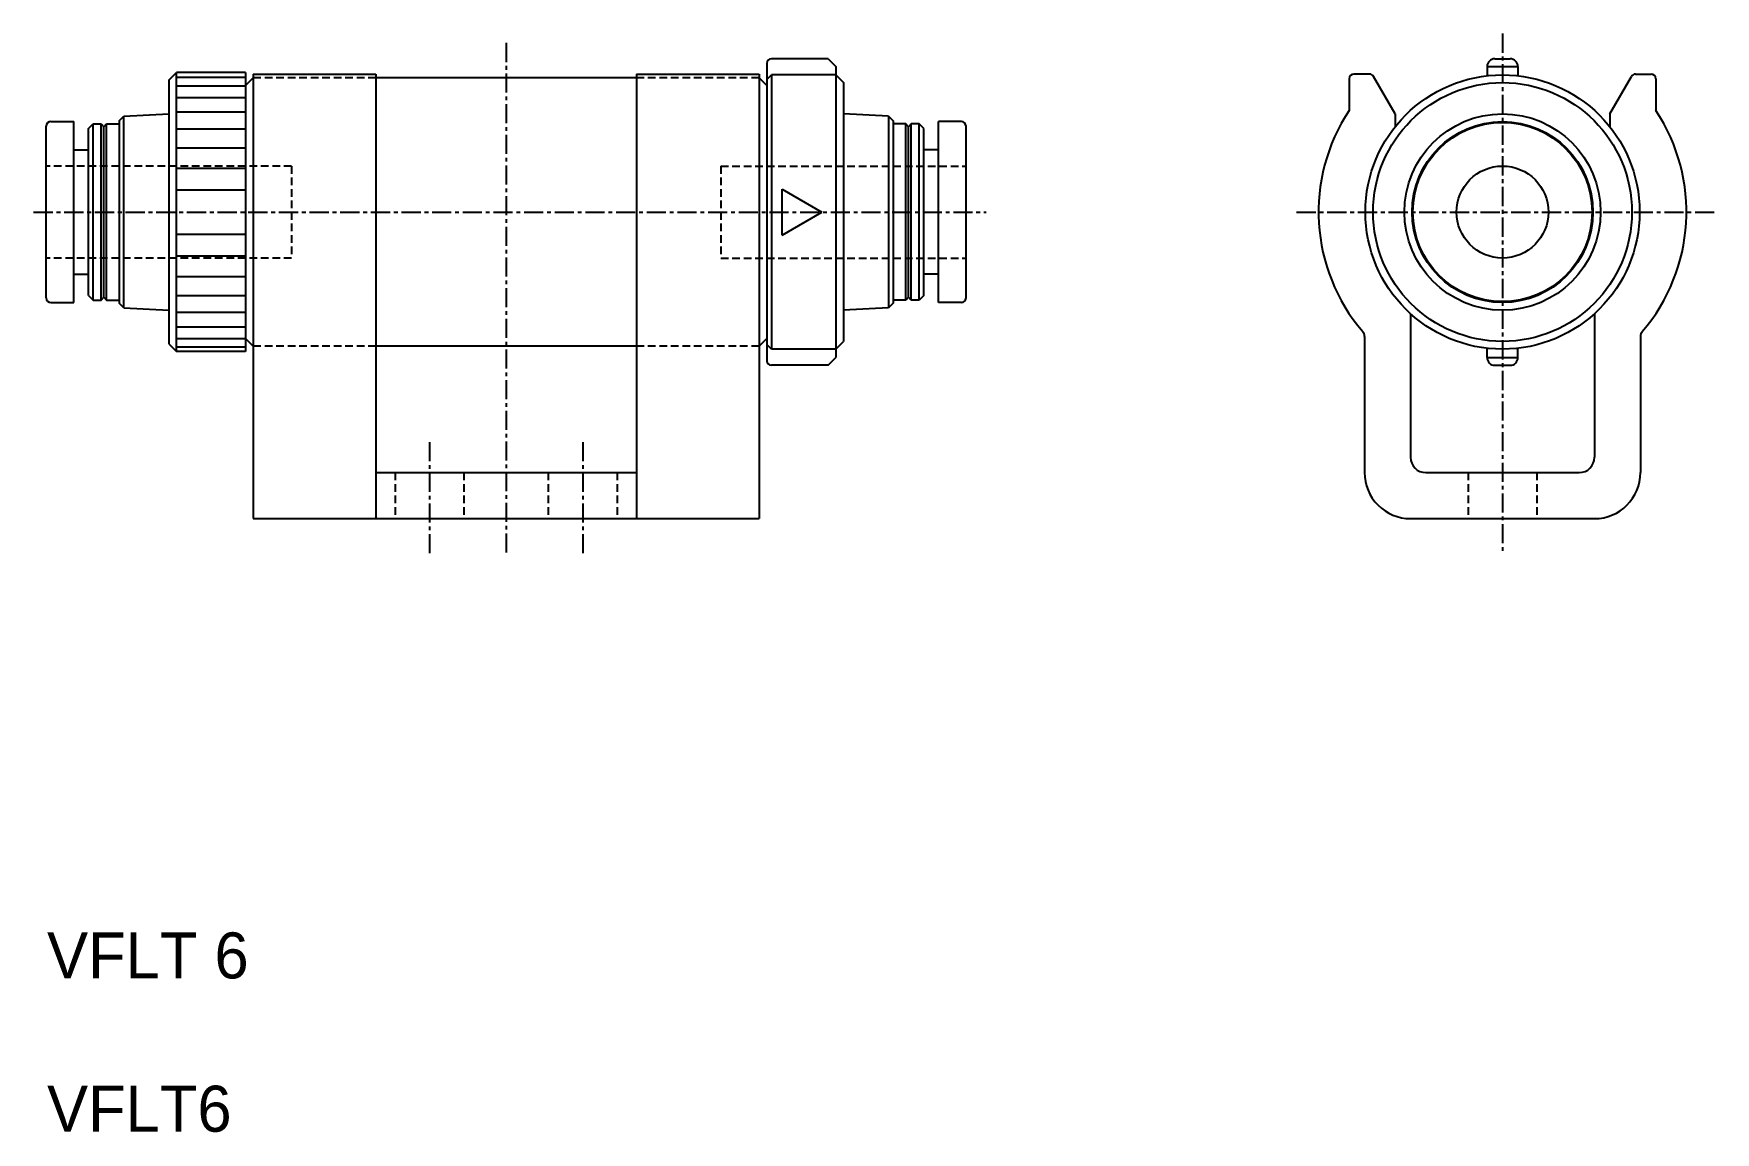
# Model space of a CAD drawing. Extents: x -1 to 109, y 0 to 72.
import ezdxf

# ---------------------------------------------------------------- set-up
doc = ezdxf.new("R2010")
doc.units = 0
doc.linetypes.add('CENTER', pattern=[2, 1.25, -0.25, 0.25, -0.25])
doc.linetypes.add('DASHED', pattern=[0.75, 0.5, -0.25])
doc.layers.get('0').update_dxf_attribs({"linetype": 'CONTINUOUS'})
doc.layers.add('CENTER', color=1, linetype='CENTER')

msp = doc.modelspace()

# ---------------------------------------------------------------- linework, layer by layer
at = {"color": 7, "linetype": 'CONTINUOUS'}
for p, q in [((46.95, 69.700001), (46.95, 50.3)), ((50.95, 70), (47.249999, 70)), ((50.95, 70), (51.45, 69.5)), ((51.45, 69.5), (51.45, 50.5)), ((93.95, 69.5), (95.95, 69.5)), ((93.95, 69.5), (93.95, 68.888195)), ((94.45, 70), (95.45, 70)), ((95.95, 69.5), (95.95, 68.888195)), ((7.95, 68.599998), (8.45, 69.1)), ((7.95, 68.6), (7.95, 51.4)), ((8.45, 50.9), (8.45, 69.1)), ((12.95, 69.1), (8.45, 69.1)), ((8.45, 68.797274), (12.95, 68.797274)), ((8.45, 68.24181), (12.95, 68.24181)), ((12.95, 69.1), (12.95, 50.9)), ((12.95, 68.25), (13.45, 68.75)), ((13.45, 69), (13.45, 40)), ((13.45, 69), (21.45, 69)), ((21.45, 69), (21.45, 40)), ((38.45, 68.75), (21.45, 68.75)), ((38.45, 69), (38.45, 40)), ((38.45, 69), (46.45, 69)), ((46.45, 69), (46.45, 40)), ((46.45, 68.75), (46.95, 68.25)), ((46.950002, 68.644274), (47.250001, 68.944273)), ((47.249999, 68.944271), (47.249999, 51.055728)), ((51.45, 68.944271), (47.249999, 68.944271)), ((51.45, 68.944271), (51.95, 68.444271)), ((51.95, 68.444271), (51.95, 51.555728)), ((84.95, 68.699997), (84.95, 66.633247)), ((86.276797, 69), (85.250003, 69)), ((87.950005, 66.401918), (86.536606, 68.849997)), ((101.950006, 66.401922), (103.363403, 68.849998)), ((103.623203, 69), (104.649997, 69)), ((104.95, 68.699997), (104.95, 66.633247)), ((8.45, 67.483408), (12.95, 67.483408)), ((0.25, 65.9), (1.75, 65.9)), ((1.75, 54.1), (1.75, 65.9)), ((4.7, 65.949999), (5, 66.25)), ((4.7, 65.950001), (4.7, 54.05)), ((5, 66.25), (7.95, 66.401981)), ((5, 53.75), (5, 66.25)), ((8.45, 66.540737), (12.95, 66.540737)), ((54.9, 66.25), (51.95, 66.401981)), ((54.9, 66.25), (54.9, 53.75)), ((54.9, 66.249998), (55.199999, 65.949999)), ((55.200001, 65.950001), (55.200001, 54.05)), ((58.150002, 54.1), (58.150002, 65.9)), ((59.650002, 65.9), (58.150002, 65.9)), ((87.95, 66.401924), (87.95, 65.567764)), ((101.95, 66.401924), (101.95, 65.567764)), ((-0.05, 54.4), (-0.05, 65.6)), ((2.7, 65.449999), (3, 65.75)), ((2.7, 54.55), (2.7, 65.450001)), ((3, 54.25), (3, 65.75)), ((3, 65.75), (3.525, 65.75)), ((3.525, 65.750002), (3.7, 65.550001)), ((3.525, 54.25), (3.525, 65.75)), ((3.7, 65.550001), (3.875, 65.75)), ((3.7, 54.45), (3.7, 65.549999)), ((3.875, 54.25), (3.875, 65.75)), ((3.875, 65.75), (4.7, 65.75)), ((8.45, 65.437014), (12.95, 65.437014)), ((56.025, 65.75), (55.200001, 65.75)), ((56.025, 54.25), (56.025, 65.75)), ((56.200001, 65.550001), (56.025002, 65.750002)), ((56.375, 65.75), (56.199999, 65.549999)), ((56.200001, 54.45), (56.200001, 65.549999)), ((56.375, 54.25), (56.375, 65.75)), ((56.9, 65.75), (56.375, 65.75)), ((57.200001, 65.450001), (56.9, 65.75)), ((56.9, 54.25), (56.9, 65.75)), ((57.200001, 54.55), (57.200001, 65.450001)), ((59.950001, 54.4), (59.950001, 65.6)), ((1.75, 64.049999), (2.7, 64.049999)), ((8.45, 64.199411), (12.95, 64.199411)), ((58.150002, 64.049999), (57.200001, 64.049999)), ((8.45, 62.858408), (12.95, 62.858408)), ((8.45, 61.44702), (12.95, 61.44702)), ((47.954902, 61.5), (50.552978, 60)), ((47.954902, 58.5), (47.954902, 61.5)), ((47.954902, 58.5), (50.552978, 60)), ((8.45, 58.55298), (12.95, 58.55298)), ((8.45, 57.141592), (12.95, 57.141592)), ((1.75, 55.95), (2.7, 55.95)), ((8.45, 55.800588), (12.95, 55.800588)), ((58.150002, 55.95), (57.200001, 55.95)), ((0.25, 54.1), (1.75, 54.1)), ((2.7, 54.549999), (3, 54.25)), ((3, 54.25), (3.525, 54.25)), ((3.525, 54.250001), (3.7, 54.450001)), ((3.7, 54.450001), (3.875, 54.25)), ((3.875, 54.25), (4.7, 54.25)), ((5, 53.750001), (4.7, 54.05)), ((8.45, 54.562986), (12.95, 54.562986)), ((55.200001, 54.05), (54.9, 53.75)), ((56.025, 54.25), (55.200001, 54.25)), ((56.199999, 54.45), (56.025, 54.250001)), ((56.375, 54.25), (56.200001, 54.45)), ((56.9, 54.25), (56.375, 54.25)), ((57.200001, 54.55), (56.900002, 54.250001)), ((59.650002, 54.1), (58.150002, 54.1)), ((5, 53.75), (7.95, 53.598018)), ((8.45, 53.459262), (12.95, 53.459262)), ((54.9, 53.75), (51.95, 53.598018)), ((88.95, 53.366751), (88.95, 44)), ((100.95, 53.366751), (100.95, 44)), ((8.45, 52.516593), (12.95, 52.516593)), ((8.45, 51.758189), (12.95, 51.758189)), ((12.95, 51.750001), (13.45, 51.25)), ((46.95, 51.75), (46.45, 51.25)), ((85.95, 51.875961), (85.95, 43)), ((103.95, 51.875961), (103.95, 43)), ((7.95, 51.400001), (8.45, 50.9)), ((8.45, 51.202727), (12.95, 51.202727)), ((12.95, 50.9), (8.45, 50.9)), ((38.45, 51.25), (21.45, 51.25)), ((47.249999, 51.055728), (46.95, 51.355727)), ((51.45, 51.055728), (47.249999, 51.055728)), ((50.95, 50.000001), (51.45, 50.5)), ((51.45, 51.055728), (51.95, 51.555728)), ((93.95, 50.5), (93.95, 51.111806)), ((93.95, 50.5), (95.95, 50.5)), ((95.95, 50.5), (95.95, 51.111806)), ((50.95, 50), (47.249999, 50)), ((94.45, 50), (95.45, 50)), ((21.45, 43), (38.45, 43)), ((89.95, 43), (99.95, 43)), ((13.45, 40), (46.45, 40)), ((88.95, 40), (100.95, 40))]:
    msp.add_line(p, q, dxfattribs=at)
at = {"color": 3, "linetype": 'DASHED'}
for p, q in [((21.45, 68.75), (13.45, 68.75)), ((46.450001, 68.75), (38.45, 68.75)), ((15.95, 63), (-0.05, 63)), ((15.95, 63), (15.95, 57)), ((43.950001, 63), (59.950001, 63)), ((43.950001, 63), (43.950001, 57)), ((15.95, 57), (-0.05, 57)), ((43.950001, 57), (59.950001, 57)), ((21.45, 51.25), (13.45, 51.25)), ((46.450001, 51.25), (38.45, 51.25)), ((22.7, 43), (22.7, 40)), ((27.2, 43), (27.2, 40)), ((32.7, 43), (32.7, 40)), ((37.2, 43), (37.2, 40)), ((92.7, 43), (92.7, 40)), ((97.2, 43), (97.2, 40))]:
    msp.add_line(p, q, dxfattribs=at)
at = {"color": 7, "linetype": 'CONTINUOUS'}
for radius in [8.944272, 8.444272, 6.401983, 5.9, 5.845, 3]:
    msp.add_circle((94.95, 60), radius, dxfattribs=at)
for centre, radius, start, end in [((47.249999, 69.700001), 0.3, 90, 180), ((94.45, 69.5), 0.5, 90, 180), ((95.45, 69.5), 0.5, 0, 90.000003), ((85.250003, 68.699997), 0.3, 90, 180), ((86.276797, 68.699997), 0.3, 29.99994, 90), ((103.623203, 68.699997), 0.3, 90, 150.00006), ((104.649997, 68.699997), 0.3, 0, 90), ((0.25, 65.6), 0.3, 90, 180), ((59.650002, 65.6), 0.3, 0, 90), ((94.95, 60), 12, 146.44268, 220.5358), ((94.95, 60), 12, 319.4642, 33.557309), ((0.25, 54.4), 0.3, 180, 270), ((59.650002, 54.4), 0.3, 270, 0), ((85.45, 51.875961), 0.5, 0, 40.535805), ((104.45, 51.875961), 0.5, 139.4642, 180), ((94.45, 50.5), 0.5, 180, 270), ((95.45, 50.5), 0.5, 270, 0), ((47.249999, 50.3), 0.3, 180, 270), ((89.95, 44), 1, 180, 270), ((99.95, 44), 1, 270, 0), ((88.95, 43), 3, 179.99999, 270), ((100.95, 43), 3, 270, 0)]:
    msp.add_arc(centre, radius, start, end, dxfattribs=at)
at = {"layer": 'CENTER', "color": 1, "linetype": 'CENTER'}
for p, q in [((94.95, 71.640007), (94.95, 37.710834)), ((29.95, 71.038765), (29.95, 37.70422)), ((-0.87643, 60), (61.262604, 60)), ((81.517657, 60), (108.837323, 60)), ((24.95, 44.993465), (24.95, 37.70422)), ((34.95, 44.993465), (34.95, 37.70422))]:
    msp.add_line(p, q, dxfattribs=at)

# ---------------------------------------------------------------- texts
for s, p in [('VFLT 6', (0, 10)), ('VFLT6', (0, 0))]:
    msp.add_text(s, height=3).set_placement(p)

doc.saveas('drawing.dxf')
